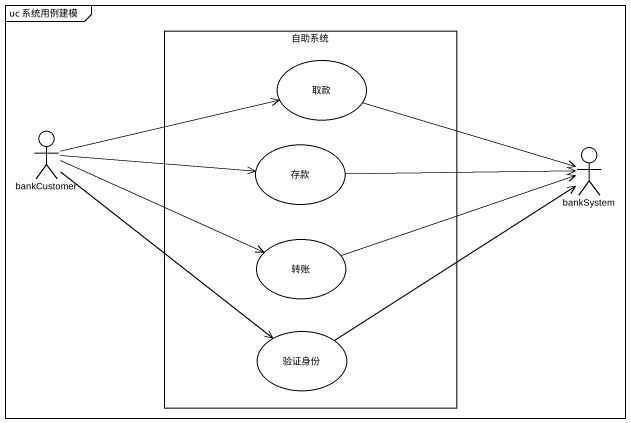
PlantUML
@startuml
mainframe uc 系统用例建模
rectangle 自助系统 {
  usecase 取款
  usecase 存款
  usecase 转账
  usecase 验证身份
}
actor bankCustomer
actor bankSystem
取款 -right-> bankSystem
bankCustomer -right-> 取款
bankCustomer -right-> 存款
bankCustomer -right-> 转账
bankCustomer --> 验证身份
存款 -right-> bankSystem
转账 -right-> bankSystem
验证身份 -up-> bankSystem
@enduml
